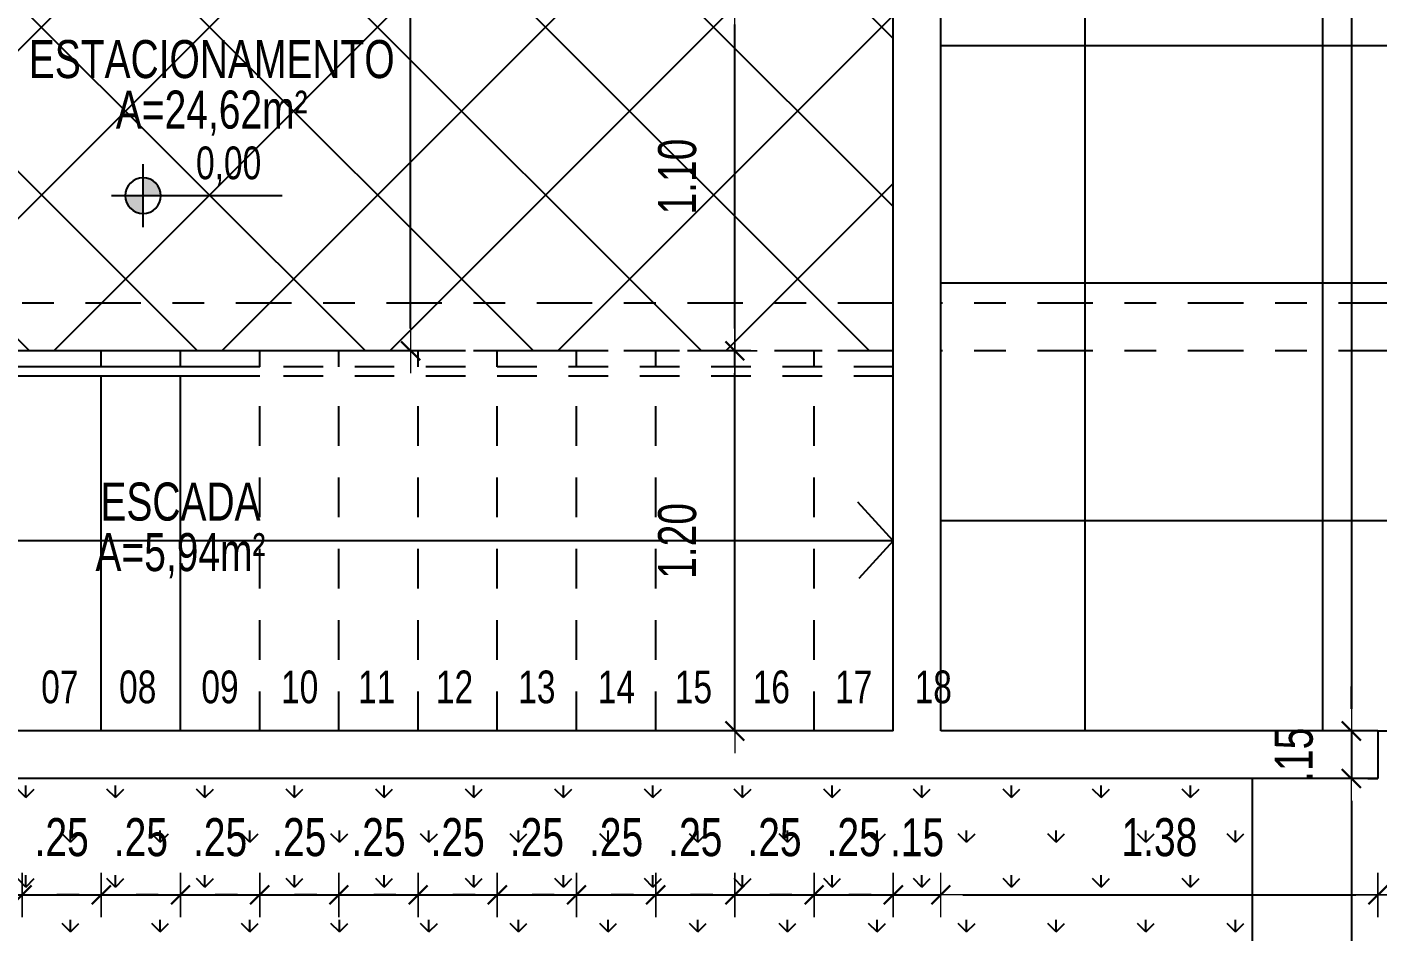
# Model space of a CAD drawing. Extents: x 425 to 531, y 796 to 840.
# Drawn here: x 438.41 to 442.675, y 800.759 to 803.615 of the extents above; entities that cross this region are included whole.
import ezdxf
from ezdxf.enums import TextEntityAlignment as Align

# ---------------------------------------------------------------- set-up
doc = ezdxf.new("R2010")
doc.units = 0
doc.header["$MEASUREMENT"] = 0
doc.header["$PDSIZE"] = -5
for name, pattern in [('CONTINU', [0]), ('DASHDOT', [1, 0.5, -0.25, 0, -0.25]), ('HIDDEN2', [0.1875, 0.125, -0.0625])]:
    doc.linetypes.add(name, pattern=pattern)
doc.layers.get('0').update_dxf_attribs({"linetype": 'CONTINUOUS'})
doc.layers.get('Defpoints').update_dxf_attribs({"linetype": 'CONTINUOUS'})
for name, color, linetype in [('DIVERSOS', 1, 'CONTINUOUS'), ('E-hatch', 8, 'CONTINUOUS'), ('E-txt-g', 3, 'CONTINUOUS'), ('LAYER7', 4, 'CONTINUOUS')]:
    doc.layers.add(name, color=color, linetype=linetype)
for name, color, linetype, lineweight in [('E-Pen-C', 4, 'CONTINUOUS', 15), ('E-Pen-G', 3, 'CONTINUOUS', 30), ('E-Txt-W', 7, 'CONTINUOUS', 20)]:
    doc.layers.add(name, color=color, linetype=linetype, lineweight=lineweight)
doc.styles.add('F2', font='swisscl.ttf')
doc.styles.add('REG60', font='romans.shx', dxfattribs={"width": 0.8, "height": 0.15})
doc.styles.add('REG80', font='romans.shx', dxfattribs={"width": 0.8, "height": 0.2})
doc.dimstyles.new('DIMENSION-1', dxfattribs={"dimtxt": 0.11, "dimasz": 0.07, "dimexe": 1, "dimexo": 0, "dimgap": 0.12, "dimtad": 1, "dimzin": 7, "dimdsep": 46, "dimtxsty": 'F2', "dimblk1": 'TRACO', "dimblk2": 'TRACO', "dimsah": 1, "dimcen": 1, "dimse1": 1, "dimse2": 1, "dimclrd": 256, "dimclre": 256, "dimclrt": 6, "dimadec": 0, "dimazin": 0, "dimtfac": 1, "dimtix": 1, "dimtmove": 2, "dimatfit": 3, "dimldrblk": 'TRACO', "dimfxl": 1, "dimtolj": 1, "dimtzin": 0, "dimarcsym": 0})
pattern_1 = [(90, (0, 57.3068), (-0.75, 1e-16), []), (180, (0, 57.3068), (-1e-16, -0.75), [])]

# ---------------------------------------------------------------- blocks, each defined once
blk = doc.blocks.new('TRACO')
at = {"layer": 'E-Pen-C'}
for p, q in [((0, 1), (0, -1)), ((-1, 0), (1, 0))]:
    blk.add_line(p, q, dxfattribs=at)
at = {"layer": 'E-Pen-G'}
blk.add_line((-0.424, -0.424), (0.424, 0.424), dxfattribs=at)
blk = doc.blocks.new('*D393')
at = {"color": 4, "lineweight": -2, "transparency": 16777216}
for p, q in [((438.0747, 800.8756), (438.0047, 800.8756)), ((438.1447, 800.8756), (438.3947, 800.8756)), ((438.4647, 800.8756), (438.5347, 800.8756))]:
    blk.add_line(p, q, dxfattribs=at)
at = {"layer": 'Defpoints', "color": 0, "linetype": 'CONTINU', "transparency": 16777216}
for p in [(438.1447, 801.393), (438.3947, 801.393), (438.3947, 800.8756)]:
    blk.add_point(p, dxfattribs=at)
at = {"color": 4, "linetype": 'CONTINU', "lineweight": -2, "transparency": 16777216, "xscale": 0.07, "yscale": 0.07, "zscale": 0.07}
blk.add_blockref('TRACO', (438.1447, 800.8756), dxfattribs=at)
at = {"color": 4, "linetype": 'CONTINU', "lineweight": -2, "transparency": 16777216, "xscale": 0.07, "yscale": 0.07, "zscale": 0.07, "rotation": 180}
blk.add_blockref('TRACO', (438.3947, 800.8756), dxfattribs=at)
at = {"color": 4, "linetype": 'CONTINU', "transparency": 16777216, "insert": (438.2697, 801.0571), "char_height": 0.12, "attachment_point": 5, "style": 'F2'}
blk.add_mtext('\\A1;.25', dxfattribs=at)
blk = doc.blocks.new('*D394')
at = {"color": 4, "lineweight": -2, "transparency": 16777216}
for p, q in [((438.3247, 800.8756), (438.2547, 800.8756)), ((438.3947, 800.8756), (438.6447, 800.8756)), ((438.7147, 800.8756), (438.7847, 800.8756))]:
    blk.add_line(p, q, dxfattribs=at)
at = {"layer": 'Defpoints', "color": 0, "linetype": 'CONTINU', "transparency": 16777216}
for p in [(438.3947, 801.393), (438.6447, 801.393), (438.6447, 800.8756)]:
    blk.add_point(p, dxfattribs=at)
at = {"color": 4, "linetype": 'CONTINU', "lineweight": -2, "transparency": 16777216, "xscale": 0.07, "yscale": 0.07, "zscale": 0.07}
blk.add_blockref('TRACO', (438.3947, 800.8756), dxfattribs=at)
at = {"color": 4, "linetype": 'CONTINU', "lineweight": -2, "transparency": 16777216, "xscale": 0.07, "yscale": 0.07, "zscale": 0.07, "rotation": 180}
blk.add_blockref('TRACO', (438.6447, 800.8756), dxfattribs=at)
at = {"color": 4, "linetype": 'CONTINU', "transparency": 16777216, "insert": (438.5197, 801.0571), "char_height": 0.12, "attachment_point": 5, "style": 'F2'}
blk.add_mtext('\\A1;.25', dxfattribs=at)
blk = doc.blocks.new('*D395')
at = {"color": 4, "lineweight": -2, "transparency": 16777216}
for p, q in [((438.5747, 800.8756), (438.5047, 800.8756)), ((438.6447, 800.8756), (438.8947, 800.8756)), ((438.9647, 800.8756), (439.0347, 800.8756))]:
    blk.add_line(p, q, dxfattribs=at)
at = {"layer": 'Defpoints', "color": 0, "linetype": 'CONTINU', "transparency": 16777216}
for p in [(438.6447, 801.393), (438.8947, 801.393), (438.8947, 800.8756)]:
    blk.add_point(p, dxfattribs=at)
at = {"color": 4, "linetype": 'CONTINU', "lineweight": -2, "transparency": 16777216, "xscale": 0.07, "yscale": 0.07, "zscale": 0.07}
blk.add_blockref('TRACO', (438.6447, 800.8756), dxfattribs=at)
at = {"color": 4, "linetype": 'CONTINU', "lineweight": -2, "transparency": 16777216, "xscale": 0.07, "yscale": 0.07, "zscale": 0.07, "rotation": 180}
blk.add_blockref('TRACO', (438.8947, 800.8756), dxfattribs=at)
at = {"color": 4, "linetype": 'CONTINU', "transparency": 16777216, "insert": (438.7697, 801.0571), "char_height": 0.12, "attachment_point": 5, "style": 'F2'}
blk.add_mtext('\\A1;.25', dxfattribs=at)
blk = doc.blocks.new('*D396')
at = {"color": 4, "lineweight": -2, "transparency": 16777216}
for p, q in [((438.8247, 800.8756), (438.7547, 800.8756)), ((438.8947, 800.8756), (439.1447, 800.8756)), ((439.2147, 800.8756), (439.2847, 800.8756))]:
    blk.add_line(p, q, dxfattribs=at)
at = {"layer": 'Defpoints', "color": 0, "linetype": 'CONTINU', "transparency": 16777216}
for p in [(438.8947, 801.393), (439.1447, 801.393), (439.1447, 800.8756)]:
    blk.add_point(p, dxfattribs=at)
at = {"color": 4, "linetype": 'CONTINU', "lineweight": -2, "transparency": 16777216, "xscale": 0.07, "yscale": 0.07, "zscale": 0.07}
blk.add_blockref('TRACO', (438.8947, 800.8756), dxfattribs=at)
at = {"color": 4, "linetype": 'CONTINU', "lineweight": -2, "transparency": 16777216, "xscale": 0.07, "yscale": 0.07, "zscale": 0.07, "rotation": 180}
blk.add_blockref('TRACO', (439.1447, 800.8756), dxfattribs=at)
at = {"color": 4, "linetype": 'CONTINU', "transparency": 16777216, "insert": (439.0197, 801.0571), "char_height": 0.12, "attachment_point": 5, "style": 'F2'}
blk.add_mtext('\\A1;.25', dxfattribs=at)
blk = doc.blocks.new('*D397')
at = {"color": 4, "lineweight": -2, "transparency": 16777216}
for p, q in [((439.0747, 800.8756), (439.0047, 800.8756)), ((439.1447, 800.8756), (439.3947, 800.8756)), ((439.4647, 800.8756), (439.5347, 800.8756))]:
    blk.add_line(p, q, dxfattribs=at)
at = {"layer": 'Defpoints', "color": 0, "linetype": 'CONTINU', "transparency": 16777216}
for p in [(439.1447, 801.393), (439.3947, 801.393), (439.3947, 800.8756)]:
    blk.add_point(p, dxfattribs=at)
at = {"color": 4, "linetype": 'CONTINU', "lineweight": -2, "transparency": 16777216, "xscale": 0.07, "yscale": 0.07, "zscale": 0.07}
blk.add_blockref('TRACO', (439.1447, 800.8756), dxfattribs=at)
at = {"color": 4, "linetype": 'CONTINU', "lineweight": -2, "transparency": 16777216, "xscale": 0.07, "yscale": 0.07, "zscale": 0.07, "rotation": 180}
blk.add_blockref('TRACO', (439.3947, 800.8756), dxfattribs=at)
at = {"color": 4, "linetype": 'CONTINU', "transparency": 16777216, "insert": (439.2697, 801.0571), "char_height": 0.12, "attachment_point": 5, "style": 'F2'}
blk.add_mtext('\\A1;.25', dxfattribs=at)
blk = doc.blocks.new('*D398')
at = {"color": 4, "lineweight": -2, "transparency": 16777216}
for p, q in [((439.3247, 800.8756), (439.2547, 800.8756)), ((439.3947, 800.8756), (439.6447, 800.8756)), ((439.7147, 800.8756), (439.7847, 800.8756))]:
    blk.add_line(p, q, dxfattribs=at)
at = {"layer": 'Defpoints', "color": 0, "linetype": 'CONTINU', "transparency": 16777216}
for p in [(439.3947, 801.393), (439.6447, 801.393), (439.6447, 800.8756)]:
    blk.add_point(p, dxfattribs=at)
at = {"color": 4, "linetype": 'CONTINU', "lineweight": -2, "transparency": 16777216, "xscale": 0.07, "yscale": 0.07, "zscale": 0.07}
blk.add_blockref('TRACO', (439.3947, 800.8756), dxfattribs=at)
at = {"color": 4, "linetype": 'CONTINU', "lineweight": -2, "transparency": 16777216, "xscale": 0.07, "yscale": 0.07, "zscale": 0.07, "rotation": 180}
blk.add_blockref('TRACO', (439.6447, 800.8756), dxfattribs=at)
at = {"color": 4, "linetype": 'CONTINU', "transparency": 16777216, "insert": (439.5197, 801.0571), "char_height": 0.12, "attachment_point": 5, "style": 'F2'}
blk.add_mtext('\\A1;.25', dxfattribs=at)
blk = doc.blocks.new('*D399')
at = {"color": 4, "lineweight": -2, "transparency": 16777216}
for p, q in [((439.5747, 800.8756), (439.5047, 800.8756)), ((439.6447, 800.8756), (439.8947, 800.8756)), ((439.9647, 800.8756), (440.0347, 800.8756))]:
    blk.add_line(p, q, dxfattribs=at)
at = {"layer": 'Defpoints', "color": 0, "linetype": 'CONTINU', "transparency": 16777216}
for p in [(439.6447, 801.393), (439.8947, 801.393), (439.8947, 800.8756)]:
    blk.add_point(p, dxfattribs=at)
at = {"color": 4, "linetype": 'CONTINU', "lineweight": -2, "transparency": 16777216, "xscale": 0.07, "yscale": 0.07, "zscale": 0.07}
blk.add_blockref('TRACO', (439.6447, 800.8756), dxfattribs=at)
at = {"color": 4, "linetype": 'CONTINU', "lineweight": -2, "transparency": 16777216, "xscale": 0.07, "yscale": 0.07, "zscale": 0.07, "rotation": 180}
blk.add_blockref('TRACO', (439.8947, 800.8756), dxfattribs=at)
at = {"color": 4, "linetype": 'CONTINU', "transparency": 16777216, "insert": (439.7697, 801.0571), "char_height": 0.12, "attachment_point": 5, "style": 'F2'}
blk.add_mtext('\\A1;.25', dxfattribs=at)
blk = doc.blocks.new('*D400')
at = {"color": 4, "lineweight": -2, "transparency": 16777216}
for p, q in [((439.8247, 800.8756), (439.7547, 800.8756)), ((439.8947, 800.8756), (440.1447, 800.8756)), ((440.2147, 800.8756), (440.2847, 800.8756))]:
    blk.add_line(p, q, dxfattribs=at)
at = {"layer": 'Defpoints', "color": 0, "linetype": 'CONTINU', "transparency": 16777216}
for p in [(439.8947, 801.393), (440.1447, 801.393), (440.1447, 800.8756)]:
    blk.add_point(p, dxfattribs=at)
at = {"color": 4, "linetype": 'CONTINU', "lineweight": -2, "transparency": 16777216, "xscale": 0.07, "yscale": 0.07, "zscale": 0.07}
blk.add_blockref('TRACO', (439.8947, 800.8756), dxfattribs=at)
at = {"color": 4, "linetype": 'CONTINU', "lineweight": -2, "transparency": 16777216, "xscale": 0.07, "yscale": 0.07, "zscale": 0.07, "rotation": 180}
blk.add_blockref('TRACO', (440.1447, 800.8756), dxfattribs=at)
at = {"color": 4, "linetype": 'CONTINU', "transparency": 16777216, "insert": (440.0197, 801.0571), "char_height": 0.12, "attachment_point": 5, "style": 'F2'}
blk.add_mtext('\\A1;.25', dxfattribs=at)
blk = doc.blocks.new('*D401')
at = {"color": 4, "lineweight": -2, "transparency": 16777216}
for p, q in [((440.0747, 800.8756), (440.0047, 800.8756)), ((440.1447, 800.8756), (440.3947, 800.8756)), ((440.4647, 800.8756), (440.5347, 800.8756))]:
    blk.add_line(p, q, dxfattribs=at)
at = {"layer": 'Defpoints', "color": 0, "linetype": 'CONTINU', "transparency": 16777216}
for p in [(440.1447, 801.393), (440.3947, 801.393), (440.3947, 800.8756)]:
    blk.add_point(p, dxfattribs=at)
at = {"color": 4, "linetype": 'CONTINU', "lineweight": -2, "transparency": 16777216, "xscale": 0.07, "yscale": 0.07, "zscale": 0.07}
blk.add_blockref('TRACO', (440.1447, 800.8756), dxfattribs=at)
at = {"color": 4, "linetype": 'CONTINU', "lineweight": -2, "transparency": 16777216, "xscale": 0.07, "yscale": 0.07, "zscale": 0.07, "rotation": 180}
blk.add_blockref('TRACO', (440.3947, 800.8756), dxfattribs=at)
at = {"color": 4, "linetype": 'CONTINU', "transparency": 16777216, "insert": (440.2697, 801.0571), "char_height": 0.12, "attachment_point": 5, "style": 'F2'}
blk.add_mtext('\\A1;.25', dxfattribs=at)
blk = doc.blocks.new('*D402')
at = {"color": 4, "lineweight": -2, "transparency": 16777216}
for p, q in [((440.3247, 800.8756), (440.2547, 800.8756)), ((440.3947, 800.8756), (440.6447, 800.8756)), ((440.7147, 800.8756), (440.7847, 800.8756))]:
    blk.add_line(p, q, dxfattribs=at)
at = {"layer": 'Defpoints', "color": 0, "linetype": 'CONTINU', "transparency": 16777216}
for p in [(440.3947, 801.393), (440.6447, 801.393), (440.6447, 800.8756)]:
    blk.add_point(p, dxfattribs=at)
at = {"color": 4, "linetype": 'CONTINU', "lineweight": -2, "transparency": 16777216, "xscale": 0.07, "yscale": 0.07, "zscale": 0.07}
blk.add_blockref('TRACO', (440.3947, 800.8756), dxfattribs=at)
at = {"color": 4, "linetype": 'CONTINU', "lineweight": -2, "transparency": 16777216, "xscale": 0.07, "yscale": 0.07, "zscale": 0.07, "rotation": 180}
blk.add_blockref('TRACO', (440.6447, 800.8756), dxfattribs=at)
at = {"color": 4, "linetype": 'CONTINU', "transparency": 16777216, "insert": (440.5197, 801.0571), "char_height": 0.12, "attachment_point": 5, "style": 'F2'}
blk.add_mtext('\\A1;.25', dxfattribs=at)
blk = doc.blocks.new('*D403')
at = {"color": 4, "lineweight": -2, "transparency": 16777216}
for p, q in [((440.5747, 800.8756), (440.5047, 800.8756)), ((440.6447, 800.8756), (440.8947, 800.8756)), ((440.9647, 800.8756), (441.0347, 800.8756))]:
    blk.add_line(p, q, dxfattribs=at)
at = {"layer": 'Defpoints', "color": 0, "linetype": 'CONTINU', "transparency": 16777216}
for p in [(440.6447, 801.393), (440.8947, 801.393), (440.8947, 800.8756)]:
    blk.add_point(p, dxfattribs=at)
at = {"color": 4, "linetype": 'CONTINU', "lineweight": -2, "transparency": 16777216, "xscale": 0.07, "yscale": 0.07, "zscale": 0.07}
blk.add_blockref('TRACO', (440.6447, 800.8756), dxfattribs=at)
at = {"color": 4, "linetype": 'CONTINU', "lineweight": -2, "transparency": 16777216, "xscale": 0.07, "yscale": 0.07, "zscale": 0.07, "rotation": 180}
blk.add_blockref('TRACO', (440.8947, 800.8756), dxfattribs=at)
at = {"color": 4, "linetype": 'CONTINU', "transparency": 16777216, "insert": (440.7697, 801.0571), "char_height": 0.12, "attachment_point": 5, "style": 'F2'}
blk.add_mtext('\\A1;.25', dxfattribs=at)
blk = doc.blocks.new('*D404')
at = {"color": 4, "lineweight": -2, "transparency": 16777216}
for p, q in [((440.8247, 800.8756), (440.7547, 800.8756)), ((440.8947, 800.8756), (441.1447, 800.8756)), ((441.2147, 800.8756), (441.2847, 800.8756))]:
    blk.add_line(p, q, dxfattribs=at)
at = {"layer": 'Defpoints', "color": 0, "linetype": 'CONTINU', "transparency": 16777216}
for p in [(440.8947, 801.393), (441.1447, 801.393), (441.1447, 800.8756)]:
    blk.add_point(p, dxfattribs=at)
at = {"color": 4, "linetype": 'CONTINU', "lineweight": -2, "transparency": 16777216, "xscale": 0.07, "yscale": 0.07, "zscale": 0.07}
blk.add_blockref('TRACO', (440.8947, 800.8756), dxfattribs=at)
at = {"color": 4, "linetype": 'CONTINU', "lineweight": -2, "transparency": 16777216, "xscale": 0.07, "yscale": 0.07, "zscale": 0.07, "rotation": 180}
blk.add_blockref('TRACO', (441.1447, 800.8756), dxfattribs=at)
at = {"color": 4, "linetype": 'CONTINU', "transparency": 16777216, "insert": (441.0197, 801.0571), "char_height": 0.12, "attachment_point": 5, "style": 'F2'}
blk.add_mtext('\\A1;.25', dxfattribs=at)
blk = doc.blocks.new('*D405')
at = {"color": 4, "lineweight": -2, "transparency": 16777216}
for p, q in [((441.0747, 800.8756), (441.0047, 800.8756)), ((441.1447, 800.8756), (441.2947, 800.8756)), ((441.3647, 800.8756), (441.4347, 800.8756))]:
    blk.add_line(p, q, dxfattribs=at)
at = {"layer": 'Defpoints', "color": 0, "linetype": 'CONTINU', "transparency": 16777216}
for p in [(441.1447, 801.393), (441.2947, 801.393), (441.2947, 800.8756)]:
    blk.add_point(p, dxfattribs=at)
at = {"color": 4, "linetype": 'CONTINU', "lineweight": -2, "transparency": 16777216, "xscale": 0.07, "yscale": 0.07, "zscale": 0.07}
blk.add_blockref('TRACO', (441.1447, 800.8756), dxfattribs=at)
at = {"color": 4, "linetype": 'CONTINU', "lineweight": -2, "transparency": 16777216, "xscale": 0.07, "yscale": 0.07, "zscale": 0.07, "rotation": 180}
blk.add_blockref('TRACO', (441.2947, 800.8756), dxfattribs=at)
at = {"color": 4, "linetype": 'CONTINU', "transparency": 16777216, "insert": (441.2197, 801.0568), "char_height": 0.12, "attachment_point": 5, "style": 'F2'}
blk.add_mtext('\\A1;.15', dxfattribs=at)
blk = doc.blocks.new('*D406')
at = {"color": 4, "lineweight": -2, "transparency": 16777216}
blk.add_line((441.3647, 800.8756), (442.6047, 800.8756), dxfattribs=at)
at = {"layer": 'Defpoints', "color": 0, "linetype": 'CONTINU', "transparency": 16777216}
for p in [(441.2947, 801.393), (442.6747, 801.243), (442.6747, 800.8756)]:
    blk.add_point(p, dxfattribs=at)
at = {"color": 4, "linetype": 'CONTINU', "lineweight": -2, "transparency": 16777216, "xscale": 0.07, "yscale": 0.07, "zscale": 0.07, "rotation": 180}
blk.add_blockref('TRACO', (441.2947, 800.8756), dxfattribs=at)
at = {"color": 4, "linetype": 'CONTINU', "lineweight": -2, "transparency": 16777216, "xscale": 0.07, "yscale": 0.07, "zscale": 0.07}
blk.add_blockref('TRACO', (442.6747, 800.8756), dxfattribs=at)
at = {"color": 4, "linetype": 'CONTINU', "transparency": 16777216, "insert": (441.9847, 801.0571), "char_height": 0.12, "attachment_point": 5, "style": 'F2'}
blk.add_mtext('\\A1;1.38', dxfattribs=at)
blk = doc.blocks.new('*D336')
at = {"color": 4, "lineweight": -2, "transparency": 16777216}
blk.add_line((442.7447, 800.8756), (445.6047, 800.8756), dxfattribs=at)
at = {"layer": 'Defpoints', "color": 0, "linetype": 'CONTINU', "transparency": 16777216}
for p in [(442.6747, 801.243), (445.6747, 801.243), (445.6747, 800.8756)]:
    blk.add_point(p, dxfattribs=at)
at = {"color": 4, "linetype": 'CONTINU', "lineweight": -2, "transparency": 16777216, "xscale": 0.07, "yscale": 0.07, "zscale": 0.07, "rotation": 180}
blk.add_blockref('TRACO', (442.6747, 800.8756), dxfattribs=at)
at = {"color": 4, "linetype": 'CONTINU', "lineweight": -2, "transparency": 16777216, "xscale": 0.07, "yscale": 0.07, "zscale": 0.07}
blk.add_blockref('TRACO', (445.6747, 800.8756), dxfattribs=at)
at = {"color": 4, "linetype": 'CONTINU', "transparency": 16777216, "insert": (444.1747, 801.0571), "char_height": 0.12, "attachment_point": 5, "style": 'F2'}
blk.add_mtext('\\A1;3.00', dxfattribs=at)
blk = doc.blocks.new('*D348')
at = {"color": 4, "lineweight": -2, "transparency": 16777216}
blk.add_line((442.5906, 808.023), (442.5906, 801.463), dxfattribs=at)
at = {"layer": 'Defpoints', "color": 0, "linetype": 'CONTINU', "transparency": 16777216}
for p in [(442.0958, 808.093), (442.5906, 801.393), (442.6492, 801.393)]:
    blk.add_point(p, dxfattribs=at)
at = {"color": 4, "linetype": 'CONTINU', "lineweight": -2, "transparency": 16777216, "xscale": 0.07, "yscale": 0.07, "zscale": 0.07}
for p, rotation in [((442.5906, 808.093), 90), ((442.5906, 801.393), 270)]:
    blk.add_blockref('TRACO', p, dxfattribs=dict(at, rotation=rotation))
at = {"color": 4, "linetype": 'CONTINU', "transparency": 16777216, "insert": (442.4092, 804.743), "char_height": 0.12, "attachment_point": 5, "rotation": 90, "style": 'F2'}
blk.add_mtext('\\A1;6.70', dxfattribs=at)
blk = doc.blocks.new('*D410')
at = {"color": 4, "lineweight": -2, "transparency": 16777216}
for p, q in [((442.5906, 801.463), (442.5906, 801.533)), ((442.5906, 801.393), (442.5906, 801.243)), ((442.5906, 801.173), (442.5906, 801.103))]:
    blk.add_line(p, q, dxfattribs=at)
at = {"layer": 'Defpoints', "color": 0, "linetype": 'CONTINU', "transparency": 16777216}
for p in [(442.6492, 801.393), (442.5906, 801.243), (442.65, 801.243)]:
    blk.add_point(p, dxfattribs=at)
at = {"color": 4, "linetype": 'CONTINU', "lineweight": -2, "transparency": 16777216, "xscale": 0.07, "yscale": 0.07, "zscale": 0.07}
for p, rotation in [((442.5906, 801.393), 270), ((442.5906, 801.243), 90)]:
    blk.add_blockref('TRACO', p, dxfattribs=dict(at, rotation=rotation))
at = {"color": 4, "linetype": 'CONTINU', "transparency": 16777216, "insert": (442.4094, 801.318), "char_height": 0.12, "attachment_point": 5, "rotation": 90, "style": 'F2'}
blk.add_mtext('\\A1;.15', dxfattribs=at)
blk = doc.blocks.new('*D349')
at = {"color": 4, "lineweight": -2, "transparency": 16777216}
blk.add_line((442.5906, 801.173), (442.5906, 799.813), dxfattribs=at)
at = {"layer": 'Defpoints', "color": 0, "linetype": 'CONTINU', "transparency": 16777216}
for p in [(442.65, 801.243), (442.5906, 799.743), (442.65, 799.743)]:
    blk.add_point(p, dxfattribs=at)
at = {"color": 4, "linetype": 'CONTINU', "lineweight": -2, "transparency": 16777216, "xscale": 0.07, "yscale": 0.07, "zscale": 0.07}
for p, rotation in [((442.5906, 801.243), 90), ((442.5906, 799.743), 270)]:
    blk.add_blockref('TRACO', p, dxfattribs=dict(at, rotation=rotation))
at = {"color": 4, "linetype": 'CONTINU', "transparency": 16777216, "insert": (442.4092, 800.493), "char_height": 0.12, "attachment_point": 5, "rotation": 90, "style": 'F2'}
blk.add_mtext('\\A1;1.50', dxfattribs=at)
blk = doc.blocks.new('*D351')
at = {"color": 4, "lineweight": -2, "transparency": 16777216}
blk.add_line((440.6447, 801.463), (440.6447, 802.523), dxfattribs=at)
at = {"layer": 'Defpoints', "color": 0, "linetype": 'CONTINU', "transparency": 16777216}
for p in [(440.6447, 802.593), (441.1447, 802.593), (441.1447, 801.393)]:
    blk.add_point(p, dxfattribs=at)
at = {"color": 4, "linetype": 'CONTINU', "lineweight": -2, "transparency": 16777216, "xscale": 0.07, "yscale": 0.07, "zscale": 0.07}
for p, rotation in [((440.6447, 802.593), 90), ((440.6447, 801.393), 270)]:
    blk.add_blockref('TRACO', p, dxfattribs=dict(at, rotation=rotation))
at = {"color": 4, "linetype": 'CONTINU', "transparency": 16777216, "insert": (440.4632, 801.993), "char_height": 0.12, "attachment_point": 5, "rotation": 90, "style": 'F2'}
blk.add_mtext('\\A1;1.20', dxfattribs=at)
blk = doc.blocks.new('*D352')
at = {"color": 4, "lineweight": -2, "transparency": 16777216}
blk.add_line((440.6447, 802.663), (440.6447, 803.623), dxfattribs=at)
at = {"layer": 'Defpoints', "color": 0, "linetype": 'CONTINU', "transparency": 16777216}
for p in [(440.6447, 803.693), (441.1447, 803.693), (441.1447, 802.593)]:
    blk.add_point(p, dxfattribs=at)
at = {"color": 4, "linetype": 'CONTINU', "lineweight": -2, "transparency": 16777216, "xscale": 0.07, "yscale": 0.07, "zscale": 0.07}
for p, rotation in [((440.6447, 803.693), 90), ((440.6447, 802.593), 270)]:
    blk.add_blockref('TRACO', p, dxfattribs=dict(at, rotation=rotation))
at = {"color": 4, "linetype": 'CONTINU', "transparency": 16777216, "insert": (440.4632, 803.143), "char_height": 0.12, "attachment_point": 5, "rotation": 90, "style": 'F2'}
blk.add_mtext('\\A1;1.10', dxfattribs=at)
blk = doc.blocks.new('*D357')
at = {"color": 4, "lineweight": -2, "transparency": 16777216}
blk.add_line((439.6211, 802.663), (439.6211, 808.023), dxfattribs=at)
at = {"layer": 'Defpoints', "color": 0, "linetype": 'CONTINU', "transparency": 16777216}
for p in [(439.6211, 808.093), (441.1447, 808.093), (441.1447, 802.593)]:
    blk.add_point(p, dxfattribs=at)
at = {"color": 4, "linetype": 'CONTINU', "lineweight": -2, "transparency": 16777216, "xscale": 0.07, "yscale": 0.07, "zscale": 0.07}
for p, rotation in [((439.6211, 808.093), 90), ((439.6211, 802.593), 270)]:
    blk.add_blockref('TRACO', p, dxfattribs=dict(at, rotation=rotation))
at = {"color": 4, "linetype": 'CONTINU', "transparency": 16777216, "insert": (439.4396, 805.343), "char_height": 0.12, "attachment_point": 5, "rotation": 90, "style": 'F2'}
blk.add_mtext('\\A1;5.50', dxfattribs=at)
blk = doc.blocks.new('TXT-AMB75')
at = {"layer": 'E-txt-g', "style": 'REG80', "width": 0.8, "flags": 8}
blk.add_attdef('TXT', text='', height=0.2, dxfattribs=at).set_placement((0.0055, 0.2964), align=Align.CENTER)
at = {"layer": 'E-Txt-W', "style": 'REG60', "width": 0.8, "flags": 8}
blk.add_attdef('TXT', text='', height=0.15, dxfattribs=at).set_placement((0.0055, 0.0271), align=Align.CENTER)
blk = doc.blocks.new('NIVEL')
at = {"layer": 'DIVERSOS'}
h = blk.add_hatch(color=7, dxfattribs=at)
h.paths.add_polyline_path([(0, 0.137, 0.414214), (-0.137, 0), (0, 0)])
h.paths.add_polyline_path([(0, 0), (0, -0.137, 0.414214), (0.137, 0)])
at = {"layer": 'DIVERSOS', "color": 7}
for p, q in [((0, 0.242), (0, -0.242)), ((1.067, 0), (-0.242, 0))]:
    blk.add_line(p, q, dxfattribs=at)
blk.add_circle((0, 0), 0.137, dxfattribs=at)
blk = doc.blocks.new('*D376')
at = {"color": 4, "linetype": 'Continuous', "lineweight": -2, "transparency": 16777216}
blk.add_line((441.3647, 805.6113), (446.9797, 805.6113), dxfattribs=at)
at = {"layer": 'Defpoints', "color": 0, "linetype": 'CONTINU', "transparency": 16777216}
for p in [(441.2947, 806.4822), (447.0497, 805.6113), (447.0497, 803.443)]:
    blk.add_point(p, dxfattribs=at)
at = {"color": 4, "linetype": 'CONTINU', "lineweight": -2, "transparency": 16777216, "xscale": 0.07, "yscale": 0.07, "zscale": 0.07, "rotation": 180}
blk.add_blockref('TRACO', (441.2947, 805.6113), dxfattribs=at)
at = {"color": 4, "linetype": 'CONTINU', "lineweight": -2, "transparency": 16777216, "xscale": 0.07, "yscale": 0.07, "zscale": 0.07}
blk.add_blockref('TRACO', (447.0497, 805.6113), dxfattribs=at)
at = {"color": 4, "linetype": 'CONTINU', "transparency": 16777216, "insert": (444.1722, 805.7928), "char_height": 0.12, "attachment_point": 5, "style": 'F2'}
blk.add_mtext('\\A1;5.76', dxfattribs=at)

msp = doc.modelspace()

# ---------------------------------------------------------------- hatches: boundary and pattern name
h = msp.add_hatch()
h.set_pattern_fill('ANSI37,_O', color=8, scale=6, angle=45)
h.set_pattern_definition(pattern_1)
h.paths.add_polyline_path([(442.2535, 808.243), (441.4535, 808.243), (441.4535, 808.093), (441.4835, 808.093), (442.2535, 808.093)])
h.paths.add_polyline_path([(442.2535, 808.093), (441.4835, 808.093), (441.4835, 807.293, 0.403065)])
h.paths.add_polyline_path([(441.6744, 808.0127), (441.9747, 808.013, -0.331371), (442.0247, 807.963), (442.0247, 807.8684, -0.331371), (441.9747, 807.8184), (441.6744, 807.8181, -0.330378), (441.6244, 807.8684), (441.6244, 807.963, -0.332506)], flags=16)
h.paths.add_polyline_path([(443.1497, 808.093), (442.2535, 808.093, -0.403065), (441.4835, 807.293), (441.4535, 807.293), (441.4535, 808.093), (441.2947, 808.093), (441.2947, 805.393), (443.1497, 805.393)])
h.paths.add_polyline_path([(443.2997, 808.093), (443.1497, 808.093), (443.1497, 805.393), (443.2997, 805.393)])
h.paths.add_polyline_path([(445.0997, 806.593), (443.2997, 806.593), (443.2997, 806.443), (445.0997, 806.443)])
h.paths.add_polyline_path([(445.0997, 808.093), (443.2997, 808.093), (443.2997, 806.593), (445.0997, 806.593)])
h.paths.add_polyline_path([(445.0997, 806.443), (443.2997, 806.443), (443.2997, 805.393), (445.0997, 805.393), (445.0997, 805.943)])
h.paths.add_polyline_path([(443.2997, 805.393), (441.2947, 805.393), (441.2947, 805.243), (443.2997, 805.243)])
h.paths.add_polyline_path([(445.0997, 805.393), (443.2997, 805.393), (443.2997, 805.243), (445.0997, 805.243)])
h.paths.add_polyline_path([(445.2497, 805.943), (445.0997, 805.943), (445.0997, 805.393), (445.2497, 805.393)])
h.paths.add_polyline_path([(447.0497, 805.943), (445.2497, 805.943), (445.2497, 805.393), (447.0497, 805.393)])
h.paths.add_polyline_path([(447.0497, 805.393), (445.2497, 805.393), (445.2497, 805.243), (447.0497, 805.243)])
h.paths.add_polyline_path([(445.2497, 805.393), (445.0997, 805.393), (445.0997, 805.243), (445.2497, 805.243)])
h.paths.add_polyline_path([(445.2497, 805.243), (445.0997, 805.243), (445.0997, 801.393), (442.6747, 801.393), (442.6747, 801.323), (445.6747, 801.323), (445.6747, 801.393), (445.2497, 801.393)])
h.paths.add_polyline_path([(447.0497, 805.243), (445.2497, 805.243), (445.2497, 802.743), (447.0497, 802.743), (447.0497, 803.443)])
h.paths.add_polyline_path([(446.0651, 803.8992, -1), (445.9521, 803.8992, -1)], flags=16)
h.paths.add_polyline_path([(445.0997, 805.243), (441.2947, 805.243), (441.2947, 802.743), (445.0997, 802.743)])
h.paths.add_polyline_path([(445.0997, 802.743), (441.2947, 802.743), (441.2947, 802.593), (445.0997, 802.593)])
h.paths.add_polyline_path([(447.0497, 802.743), (445.2497, 802.743), (445.2497, 802.593), (447.0497, 802.593)])
h.paths.add_polyline_path([(447.0497, 802.593), (445.2497, 802.593), (445.2497, 801.393), (445.6747, 801.393), (447.0497, 801.393)])
h.paths.add_polyline_path([(445.6747, 801.293), (442.6747, 801.293), (442.6747, 801.243), (445.6747, 801.243)])
h.paths.add_polyline_path([(441.651, 807.8231), (441.951, 807.8231), (441.951, 808.0126), (441.651, 808.0126)], flags=24)
h.paths.add_polyline_path([(442.5362, 808.0414), (442.5362, 808.2894), (442.2831, 808.2894), (442.2831, 808.0414)], flags=9)
h.paths.add_polyline_path([(441.0931, 805.6658), (441.3411, 805.6658), (441.3411, 805.9188), (441.0931, 805.9188)], flags=9)
h.paths.add_polyline_path([(444.0104, 805.666), (444.3336, 805.666), (444.3336, 805.9191), (444.0104, 805.9191)], flags=24)
h.paths.add_polyline_path([(446.9981, 805.6658), (447.2461, 805.6658), (447.2461, 805.9188), (446.9981, 805.9188)], flags=9)
h.paths.add_polyline_path([(445.8282, 804.0476), (446.6153, 804.0476), (446.6153, 804.2619), (445.8282, 804.2619)], flags=24)
h.paths.add_polyline_path([(445.6087, 804.2314), (446.8403, 804.2314), (446.8403, 804.4185), (445.6087, 804.4185)], flags=24)
h.paths.add_polyline_path([(445.5379, 804.431), (446.9534, 804.431), (446.9534, 804.8754), (445.5379, 804.8754)], flags=24)
h.paths.add_polyline_path([(446.1452, 803.9014), (446.4328, 803.9014), (446.4328, 804.0854), (446.1452, 804.0854)], flags=24)
h.paths.add_polyline_path([(442.5359, 804.5814), (442.5359, 804.9046), (442.2829, 804.9046), (442.2829, 804.5814)], flags=24)
h = msp.add_hatch()
h.set_pattern_fill('ANSI37,_O', color=8, scale=3, angle=90)
h.set_pattern_definition([(135, (-1.18764, -0.3654), (-0.26516504, -0.26516504), []), (225, (-1.18764, -0.3654), (0.26516504, -0.26516504), [])])
h.paths.add_polyline_path([(436.5447, 808.093), (441.1447, 808.093), (441.1447, 802.593), (437.8947, 802.593), (437.8947, 803.093), (436.5447, 803.093)])
h.paths.add_polyline_path([(436.8727, 807.4515), (436.9716, 807.6702), (437.1257, 807.8142), (437.3936, 807.8308), (438.5592, 807.8493), (439.3425, 807.8329), (439.3232, 807.9098), (439.3412, 807.946), (439.3856, 807.9556), (439.4446, 807.8866), (439.5235, 807.8274), (440.1438, 807.8398), (440.4066, 807.8188), (440.7328, 807.6272), (440.7957, 807.5105), (440.8877, 807.3287), (440.9035, 807.0931), (440.8878, 806.583), (440.7913, 806.4663), (440.6447, 806.3282), (440.4413, 806.1826), (439.7263, 806.1463), (439.5985, 806.1335), (439.4907, 806.0776), (439.3768, 806.0256), (439.2953, 806.0238), (439.2975, 806.118), (439.2968, 806.1488), (439.1469, 806.1451), (438.1068, 806.1457), (437.2804, 806.1582), (437.0894, 806.187), (436.9922, 806.2814), (436.8853, 806.4433), (436.8448, 806.5869), (436.8345, 807.206)], flags=16)
h.paths.add_polyline_path([(436.8727, 805.2609), (436.9716, 805.4797), (437.1257, 805.6237), (437.3936, 805.6403), (438.5592, 805.6588), (439.3425, 805.6423), (439.3232, 805.7193), (439.3412, 805.7555), (439.3856, 805.7651), (439.4446, 805.696), (439.5235, 805.6369), (440.1438, 805.6493), (440.4066, 805.6283), (440.7328, 805.4367), (440.7957, 805.32), (440.8877, 805.1382), (440.9035, 804.9026), (440.8878, 804.3925), (440.7913, 804.2758), (440.6447, 804.1377), (440.4413, 803.9921), (439.7263, 803.9558), (439.5985, 803.943), (439.4907, 803.8871), (439.3768, 803.8351), (439.2953, 803.8333), (439.2975, 803.9275), (439.2968, 803.9582), (439.1469, 803.9546), (438.1068, 803.9552), (437.2804, 803.9676), (437.0894, 803.9965), (436.9922, 804.0908), (436.8853, 804.2528), (436.8448, 804.3964), (436.8345, 805.0155)], flags=16)
edge = h.paths.add_edge_path(flags=16)
edge.add_line((439.2152, 803.0828), (438.6771, 803.0828))
edge = h.paths.add_edge_path(flags=16)
edge.add_arc((438.7766, 803.0828), 0.0565, 0, 360)
edge = h.paths.add_edge_path(flags=16)
edge.add_line((438.7766, 802.9834), (438.7766, 803.1822))
h.paths.add_polyline_path([(438.4022, 803.4202), (439.5843, 803.4202), (439.5843, 803.6076), (438.4022, 803.6076)], flags=24)
h.paths.add_polyline_path([(438.5998, 803.2366), (439.3868, 803.2366), (439.3868, 803.4507), (438.5998, 803.4507)], flags=24)
h.paths.add_polyline_path([(438.9131, 803.0849), (439.2008, 803.0849), (439.2008, 803.269), (438.9131, 803.269)], flags=24)
h.paths.add_polyline_path([(440.59, 802.9798), (440.59, 803.303), (440.3369, 803.303), (440.3369, 802.9798)], flags=24)
h.paths.add_polyline_path([(437.0741, 803.1498), (437.481, 803.1498), (437.481, 803.3464), (437.0741, 803.3464)], flags=24)
h = msp.add_hatch()
h.set_pattern_fill('ANSI37,_O', color=8, scale=6, angle=45)
h.set_pattern_definition(pattern_1)
h.paths.add_polyline_path([(445.0997, 802.593), (441.2947, 802.593), (441.2947, 801.393), (442.6747, 801.393), (445.0997, 801.393)])
h.paths.add_polyline_path([(443.9771, 801.703), (444.2774, 801.7033, -0.331371), (444.3274, 801.6533), (444.3274, 801.5586, -0.331371), (444.2774, 801.5086), (443.9771, 801.5083, -0.330378), (443.9271, 801.5586), (443.9271, 801.6533, -0.332506)], flags=16)
h.paths.add_polyline_path([(442.5362, 801.1914), (442.5362, 801.4394), (442.2831, 801.4394), (442.2831, 801.1914)], flags=9)
h.paths.add_polyline_path([(441.1857, 801.4522), (441.3678, 801.4522), (441.3678, 801.6107), (441.1857, 801.6107)], flags=9)
h.paths.add_polyline_path([(443.9539, 801.5134), (444.2536, 801.5134), (444.2536, 801.7023), (443.9539, 801.7023)], flags=24)
at = {"layer": 'E-hatch'}
h = msp.add_hatch(dxfattribs=at)
h.set_pattern_fill('GRASS', color=8, scale=0.2, style=0)
h.set_pattern_definition([(90, (0, 57.30681), (-0.141421356, 0.141421356), [0.0375, -0.245342713]), (45, (0, 57.30681), (-0.141421356, 0.141421356), [0.0375, -0.1625]), (135, (0, 57.30681), (-0.141421356, -0.141421356), [0.0375, -0.1625])])
h.paths.add_polyline_path([(442.2777, 799.743), (442.2777, 801.243), (437.7947, 801.243), (437.7947, 801.043), (436.3447, 801.043), (436.3447, 801.243), (433.5447, 801.243), (433.5447, 799.743)])
h.paths.add_polyline_path([(437.7544, 800.1208, -1), (437.6413, 800.1208, -1)], flags=16)
h.paths.add_polyline_path([(437.7947, 801.043), (437.7947, 801.243), (437.6447, 801.243), (437.6447, 801.193), (436.4947, 801.193), (436.4947, 801.243), (436.3447, 801.243), (436.3447, 801.043)], flags=16)
h.paths.add_polyline_path([(437.6522, 800.459), (438.177, 800.459), (438.177, 800.6427), (437.6522, 800.6427)], flags=24)
h.paths.add_polyline_path([(437.521, 800.2746), (438.3081, 800.2746), (438.3081, 800.489), (437.521, 800.489)], flags=24)
h.paths.add_polyline_path([(433.4931, 800.9301), (433.7411, 800.9301), (433.7411, 801.1831), (433.4931, 801.1831)], flags=9)
h.paths.add_polyline_path([(434.958, 800.9303), (435.2812, 800.9303), (435.2812, 801.1834), (434.958, 801.1834)], flags=24)
h.paths.add_polyline_path([(436.4931, 800.9301), (436.7411, 800.9301), (436.7411, 801.1831), (436.4931, 801.1831)], flags=24)
h.paths.add_polyline_path([(437.1315, 800.9303), (437.4547, 800.9303), (437.4547, 801.1834), (437.1315, 801.1834)], flags=24)
h.paths.add_polyline_path([(437.8931, 800.9303), (438.1411, 800.9303), (438.1411, 801.1834), (437.8931, 801.1834)], flags=24)
h.paths.add_polyline_path([(438.1431, 800.9303), (438.3911, 800.9303), (438.3911, 801.1834), (438.1431, 801.1834)], flags=24)
h.paths.add_polyline_path([(438.3931, 800.9303), (438.6411, 800.9303), (438.6411, 801.1834), (438.3931, 801.1834)], flags=24)
h.paths.add_polyline_path([(438.6431, 800.9303), (438.8911, 800.9303), (438.8911, 801.1834), (438.6431, 801.1834)], flags=24)
h.paths.add_polyline_path([(438.8931, 800.9303), (439.1411, 800.9303), (439.1411, 801.1834), (438.8931, 801.1834)], flags=24)
h.paths.add_polyline_path([(439.1431, 800.9303), (439.3911, 800.9303), (439.3911, 801.1834), (439.1431, 801.1834)], flags=24)
h.paths.add_polyline_path([(439.3931, 800.9303), (439.6411, 800.9303), (439.6411, 801.1834), (439.3931, 801.1834)], flags=24)
h.paths.add_polyline_path([(439.6431, 800.9303), (439.8911, 800.9303), (439.8911, 801.1834), (439.6431, 801.1834)], flags=24)
h.paths.add_polyline_path([(439.8931, 800.9303), (440.1411, 800.9303), (440.1411, 801.1834), (439.8931, 801.1834)], flags=24)
h.paths.add_polyline_path([(440.1431, 800.9303), (440.3911, 800.9303), (440.3911, 801.1834), (440.1431, 801.1834)], flags=24)
h.paths.add_polyline_path([(440.3931, 800.9303), (440.6411, 800.9303), (440.6411, 801.1834), (440.3931, 801.1834)], flags=24)
h.paths.add_polyline_path([(440.6431, 800.9303), (440.8911, 800.9303), (440.8911, 801.1834), (440.6431, 801.1834)], flags=24)
h.paths.add_polyline_path([(440.8931, 800.9303), (441.1411, 800.9303), (441.1411, 801.1834), (440.8931, 801.1834)], flags=24)
h.paths.add_polyline_path([(441.0931, 800.9301), (441.3411, 800.9301), (441.3411, 801.1831), (441.0931, 801.1831)], flags=24)
h.paths.add_polyline_path([(441.8215, 800.9304), (442.1447, 800.9304), (442.1447, 801.1834), (441.8215, 801.1834)], flags=24)
h.paths.add_polyline_path([(435.0047, 800.3298), (435.0047, 800.653), (434.7516, 800.653), (434.7516, 800.3298)], flags=24)
h.paths.add_polyline_path([(437.7314, 799.8886), (438.1706, 799.8886), (438.1706, 800.0498), (437.7314, 800.0498)], flags=24)
h.paths.add_polyline_path([(437.8344, 800.123), (438.1702, 800.123), (438.1702, 800.3071), (437.8344, 800.3071)], flags=24)

# ---------------------------------------------------------------- linework, layer by layer
at = {"color": 1, "linetype": 'Continuous', "ltscale": 0.35}
for p, q in [((441.1447, 801.393), (441.1447, 808.093)), ((441.2947, 801.393), (441.2947, 808.093)), ((441.1447, 801.393), (436.6947, 801.393)), ((442.6747, 801.393), (441.2947, 801.393)), ((442.6747, 801.393), (442.6747, 801.243)), ((442.6747, 801.243), (433.5447, 801.243))]:
    msp.add_line(p, q, dxfattribs=at)
at = {"color": 9, "linetype": 'DASHDOT', "ltscale": 0.35}
for p, q in [((441.1447, 802.743), (436.6947, 802.743)), ((445.0997, 802.743), (441.2947, 802.743)), ((439.1447, 802.593), (436.6947, 802.593)), ((441.1447, 802.593), (439.1447, 802.593)), ((445.0997, 802.593), (441.2947, 802.593)), ((442.6747, 801.393), (445.0997, 801.393))]:
    msp.add_line(p, q, dxfattribs=at)
at = {"color": 8, "linetype": 'Continuous', "ltscale": 0.35}
for p, q in [((439.1447, 802.593), (437.8447, 802.593)), ((438.6447, 802.543), (438.6447, 802.593)), ((438.8947, 802.543), (438.8947, 802.593)), ((439.1447, 802.543), (439.1447, 802.593)), ((439.3947, 802.543), (439.3947, 802.593)), ((439.6447, 802.543), (439.6447, 802.593)), ((439.8947, 802.543), (439.8947, 802.593)), ((440.1447, 802.543), (440.1447, 802.593)), ((440.3947, 802.543), (440.3947, 802.593)), ((440.8947, 802.543), (440.8947, 802.593)), ((438.6447, 801.393), (438.6447, 802.513)), ((438.8947, 801.393), (438.8947, 802.513)), ((442.2777, 801.243), (442.2777, 799.743))]:
    msp.add_line(p, q, dxfattribs=at)
at = {"color": 8, "linetype": 'HIDDEN2'}
for p, q in [((441.1447, 802.593), (439.1447, 802.593)), ((440.6447, 802.543), (440.6447, 802.593)), ((441.1447, 802.543), (439.1447, 802.543)), ((441.1447, 802.513), (439.1447, 802.513)), ((439.1447, 801.393), (439.1447, 802.513)), ((439.3947, 801.393), (439.3947, 802.513)), ((439.6447, 801.393), (439.6447, 802.513)), ((439.8947, 801.393), (439.8947, 802.513)), ((440.1447, 801.393), (440.1447, 802.513)), ((440.3947, 801.393), (440.3947, 802.513)), ((440.6447, 801.393), (440.6447, 802.513)), ((440.8947, 801.393), (440.8947, 802.513))]:
    msp.add_line(p, q, dxfattribs=at)
at = {"color": 7, "linetype": 'Continuous', "ltscale": 0.35}
for p, q in [((439.1447, 802.513), (437.8147, 802.513)), ((439.1447, 802.543), (437.8447, 802.543))]:
    msp.add_line(p, q, dxfattribs=at)
at = {"color": 8, "linetype": 'CONTINU'}
for q in [(441.0327, 802.1158), (437.2947, 801.993), (441.0362, 801.8747)]:
    msp.add_line((441.1447, 801.993), q, dxfattribs=at)
at = {"color": 1, "linetype": 'Continuous', "ltscale": 0.35}
msp.add_lwpolyline([(442.6431, 801.243), (442.6747, 801.243)], dxfattribs=at)

# ---------------------------------------------------------------- block references
ref = msp.add_blockref('TXT-AMB75', (438.9893, 803.2379), dxfattribs=dict(xscale=0.7290000000000001, yscale=0.7290000000000001, zscale=0.7290000000000001))
ref.add_attrib('TXT', 'ESTACIONAMENTO', dxfattribs={"layer": 'E-txt-g', "color": 2, "height": 0.12, "style": 'F2'}).set_placement((438.9933, 803.454), align=Align.CENTER)
ref.add_attrib('TXT', 'A=24,62m²', dxfattribs={"layer": 'E-Txt-W', "height": 0.12, "style": 'F2'}).set_placement((438.9933, 803.2946), align=Align.CENTER)
ref = msp.add_blockref('TXT-AMB75', (438.8907, 801.8411), dxfattribs=dict(xscale=0.7290000000000001, yscale=0.7290000000000001, zscale=0.7290000000000001))
ref.add_attrib('TXT', 'ESCADA', dxfattribs={"layer": 'E-txt-g', "color": 2, "height": 0.12, "style": 'F2'}).set_placement((438.8947, 802.0572), align=Align.CENTER)
ref.add_attrib('TXT', 'A=5,94m²', dxfattribs={"layer": 'E-Txt-W', "height": 0.12, "style": 'F2'}).set_placement((438.8947, 801.8977), align=Align.CENTER)
at = {"layer": 'LAYER7', "color": 7, "linetype": 'Continuous', "xscale": -0.4112492585603448, "yscale": 0.4112492585603448, "zscale": 0.4112492585603448, "rotation": 180}
msp.add_blockref('NIVEL', (438.7766, 803.0828), dxfattribs=at)

# ---------------------------------------------------------------- texts
at = {"color": 7, "linetype": 'Continuous', "style": 'F2'}
for s, p in [('0,00', (438.9438, 803.2379)), ('07', (438.4551, 801.5838)), ('08', (438.7009, 801.5838)), ('09', (438.9607, 801.5838)), ('10', (439.2121, 801.5838)), ('11', (439.4551, 801.5838)), ('12', (439.7009, 801.5838)), ('13', (439.9607, 801.5838)), ('14', (440.2121, 801.5838)), ('15', (440.4551, 801.5838)), ('17', (440.9607, 801.5838)), ('18', (441.2121, 801.5838))]:
    msp.add_text(s, height=0.10318, dxfattribs=at).set_placement(p, align=Align.TOP_LEFT)
at = {"color": 8, "linetype": 'HIDDEN2', "style": 'F2'}
msp.add_text('16', height=0.10318, dxfattribs=at).set_placement((440.7009, 801.5838), align=Align.TOP_LEFT)

# ---------------------------------------------------------------- dimensions: what is measured, and where the dimension line sits
at = {"color": 8, "linetype": 'CONTINU'}
for base, p1, p2, picture, middle in [((439.6211, 808.093), (441.1447, 802.593), (441.1447, 808.093), '*D357', (439.4396, 805.343)), ((442.5906, 801.393), (442.0958, 808.093), (442.6492, 801.393), '*D348', (442.4092, 804.743)), ((440.6447, 803.693), (441.1447, 802.593), (441.1447, 803.693), '*D352', (440.4632, 803.143)), ((440.6447, 802.593), (441.1447, 801.393), (441.1447, 802.593), '*D351', (440.4632, 801.993)), ((442.5906, 801.243), (442.6492, 801.393), (442.65, 801.243), '*D410', (442.4094, 801.318)), ((442.5906, 799.743), (442.65, 801.243), (442.65, 799.743), '*D349', (442.4092, 800.493))]:
    dim = msp.add_linear_dim(base=base, p1=p1, p2=p2, angle=90, dimstyle='DIMENSION-1', override={"dimtxt": 0.12, "dimclrd": 4, "dimclrt": 4, "dimfxl": 0.1, "dimfxlon": 1}, dxfattribs=at)
    dim.commit()
    dim.dimension.update_dxf_attribs({"geometry": picture, "text_midpoint": middle})
for base, p1, p2, picture, middle in [((447.0496730465, 805.6113045162), (441.2946730465, 806.4822036616), (447.0496730465, 803.4429709603), '*D376', (444.1721730465, 805.7927592999)), ((438.3947, 800.8756), (438.1447, 801.393), (438.3947, 801.393), '*D393', (438.2697, 801.0571)), ((438.6447, 800.8756), (438.3947, 801.393), (438.6447, 801.393), '*D394', (438.5197, 801.0571)), ((438.8947, 800.8756), (438.6447, 801.393), (438.8947, 801.393), '*D395', (438.7697, 801.0571)), ((439.1447, 800.8756), (438.8947, 801.393), (439.1447, 801.393), '*D396', (439.0197, 801.0571)), ((439.3947, 800.8756), (439.1447, 801.393), (439.3947, 801.393), '*D397', (439.2697, 801.0571)), ((439.6447, 800.8756), (439.3947, 801.393), (439.6447, 801.393), '*D398', (439.5197, 801.0571)), ((439.8947, 800.8756), (439.6447, 801.393), (439.8947, 801.393), '*D399', (439.7697, 801.0571)), ((440.1447, 800.8756), (439.8947, 801.393), (440.1447, 801.393), '*D400', (440.0197, 801.0571)), ((440.3947, 800.8756), (440.1447, 801.393), (440.3947, 801.393), '*D401', (440.2697, 801.0571)), ((440.6447, 800.8756), (440.3947, 801.393), (440.6447, 801.393), '*D402', (440.5197, 801.0571)), ((440.8947, 800.8756), (440.6447, 801.393), (440.8947, 801.393), '*D403', (440.7697, 801.0571)), ((441.1447, 800.8756), (440.8947, 801.393), (441.1447, 801.393), '*D404', (441.0197, 801.0571)), ((441.2947, 800.8756), (441.1447, 801.393), (441.2947, 801.393), '*D405', (441.2197, 801.0568)), ((442.6747, 800.8756), (441.2947, 801.393), (442.6747, 801.243), '*D406', (441.9847, 801.0571)), ((445.6747, 800.8756), (442.6747, 801.243), (445.6747, 801.243), '*D336', (444.1747, 801.0571))]:
    dim = msp.add_linear_dim(base=base, p1=p1, p2=p2, dimstyle='DIMENSION-1', override={"dimtxt": 0.12, "dimclrd": 4, "dimclrt": 4, "dimfxl": 0.1, "dimfxlon": 1}, dxfattribs=at)
    dim.commit()
    dim.dimension.update_dxf_attribs({"geometry": picture, "text_midpoint": middle})

doc.saveas('drawing.dxf')
